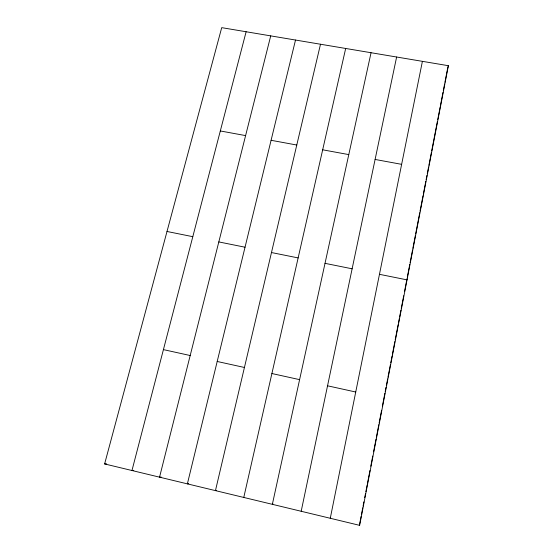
<?xml version="1.0" encoding="UTF-8"?>
<svg xmlns="http://www.w3.org/2000/svg" width="553" height="553" viewBox="0 0 553 553"><rect width="100%" height="100%" fill="white"/><g stroke="black" fill="none" stroke-linecap="round" stroke-linejoin="round"><path stroke-width="0.83" d="M330.383 517.746L330.279 518.279L422.402 61.342M359.644 523.905L361.123 516.274M361.448 514.573L362.761 507.792M363.086 506.092L363.902 501.854M364.724 497.61L365.54 493.373M365.872 491.672L367.178 484.891M367.51 483.191L368.326 478.953M368.657 477.26L369.964 470.472M370.786 466.227L372.75 456.052M373.572 451.815L376.026 439.089M376.351 437.395L378.812 424.669M379.137 422.976L381.598 410.25M382.413 406.013L384.874 393.287M385.199 391.593L386.022 387.349M386.347 385.655L387.66 378.874M387.985 377.174L390.446 364.455M390.771 362.754L392.084 355.973M392.409 354.273L394.863 341.554M395.195 339.853L398.139 324.59M398.471 322.89L399.287 318.652M399.619 316.959L400.925 310.171M401.257 308.477L403.711 295.751M404.533 291.514L406.496 281.332M406.662 280.489L406.987 278.795M407.312 277.094L409.766 264.389M410.098 262.696L412.552 249.991M412.877 248.297L415.331 235.592M415.656 233.898L419.748 212.718M420.073 211.025L423.017 195.776M423.349 194.082L425.803 181.377M426.128 179.684L426.944 175.446M427.275 173.753L428.582 166.978M428.914 165.285L431.368 152.58M431.693 150.879L437.416 121.231M437.748 119.538L440.202 106.833M440.527 105.139L442.981 92.434M443.306 90.74L444.619 83.959M444.944 82.266L447.398 69.56M359.637 525.35L448.379 65.703L221.712 27.65L104.621 463.932L359.637 525.35L359.485 524.756M301.185 511.276L396.625 57.014M371.049 52.722L272.353 504.329L272.954 503.921M243.776 497.444L345.68 48.464M320.498 44.233L215.449 490.629L216.541 490.338M295.516 40.037L187.377 483.861L188.697 483.64M270.728 35.876L159.547 477.163L161.103 476.997M246.126 31.749L131.967 470.52L133.75 470.409M447.564 68.717L448.379 65.703M104.621 463.932L106.625 463.877M220.315 130.95L245.601 135.603M271.088 140.296L296.781 145.031M322.675 149.801L348.784 154.605M375.1 159.451L401.637 164.338M167.006 231.479L192.803 236.684M218.815 241.924L245.041 247.212M271.475 252.541L298.136 257.919M325.019 263.339L352.13 268.806M379.462 274.316L407.029 279.873M163.418 349.62L190.197 355.524M217.198 361.475L244.433 367.475M271.896 373.531L299.602 379.641M327.549 385.8L355.731 392.015"/></g></svg>
